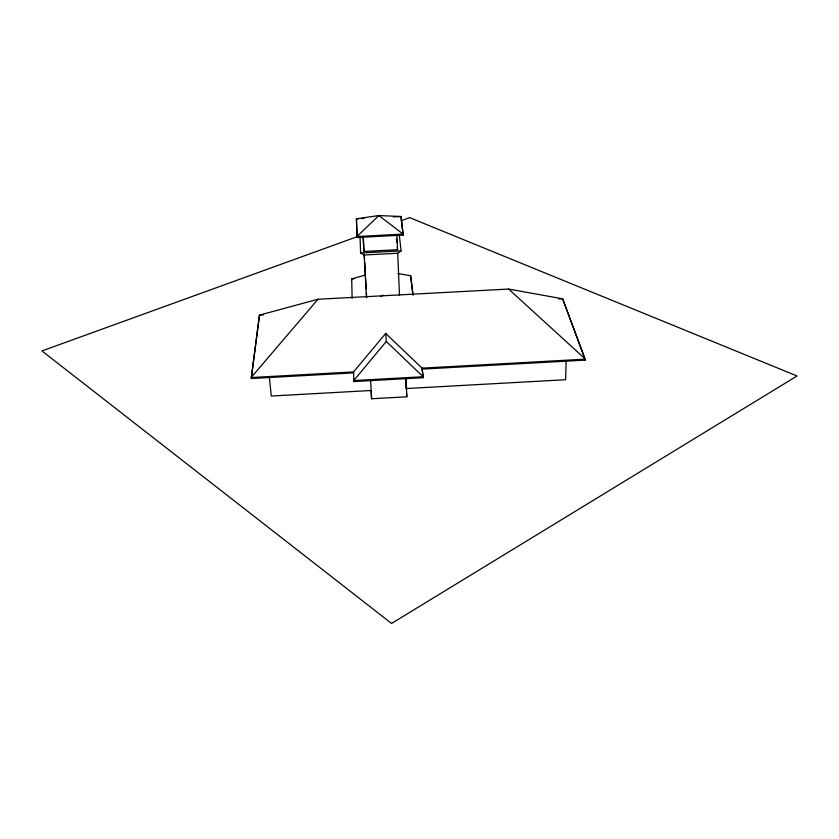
<?xml version="1.0" encoding="UTF-8"?>
<svg xmlns="http://www.w3.org/2000/svg" width="839" height="839" viewBox="0 0 839 839"><rect width="100%" height="100%" fill="white"/><g stroke="black" fill="none" stroke-linecap="round" stroke-linejoin="round"><path stroke-width="1.26" d="M566.147 360.739L565.622 379.721L406.034 388.562L405.667 379.71M508.612 289.056L585.444 359.155L422.101 368.143L422.132 369.108L585.412 360.12L562.665 298.81L508.612 289.056L317.971 299.261L259.482 315.118L251.228 378.515L353.628 372.873L353.565 371.908L385.699 333.45L422.101 368.143L423.202 377.718L353.796 381.546L353.743 380.57L386.286 341.473L385.699 333.45M251.396 377.235L259.482 315.118L263.404 314.908M317.971 299.261L251.123 377.55L353.565 371.908L353.796 381.546M360.025 236.934L360.623 253L364.136 255.014L397.717 253.242L401.073 250.871L399.28 234.878M380.812 296.597L382.941 295.118M357.351 236.619L41.95 350.943L391.572 623.45L797.05 375.977L409.694 217.647L401.168 220.741M365.206 275.129L351.719 278.842L352.107 298.39M353.743 380.57L423.171 376.742L386.286 341.473M370.628 380.371L371.572 398.756L406.831 396.805L406.045 377.665M354.278 278.716L351.719 278.842L351.772 279.712M558.774 299.02L562.665 298.81L585.412 360.12M358.977 218.685L356.428 218.822L357.047 237.5L403.16 235.088L401.021 216.504L378.861 215.55L356.428 218.822L357.047 237.5M361.525 218.56L364.074 218.423M393.376 216.902L401.021 216.504L403.16 235.088M363.14 237.343L363.927 251.448L397.56 249.676L396.962 235.581M360.623 253L401.073 250.871M397.812 273.545L410.628 275.716L413.04 295.129M412.914 294.72L410.628 275.716M422.132 369.108L423.202 377.718M396.407 238.769L396.795 242.408M397.308 247.253L397.56 249.676M269.371 377.068L271.259 396.029L371.195 390.492L371.572 398.756M406.485 393.271L406.831 396.805M364.262 254.353L364.546 259.471M364.692 262.03L365.405 274.814M365.552 277.373L366.192 288.889M364.136 255.014L366.496 297.289M366.402 292.727L366.633 297.74M397.717 253.242L399.5 295.517M363.35 238.066L363.927 251.448M378.861 215.55L356.984 236.525L403.129 234.112L378.861 215.55"/></g></svg>
